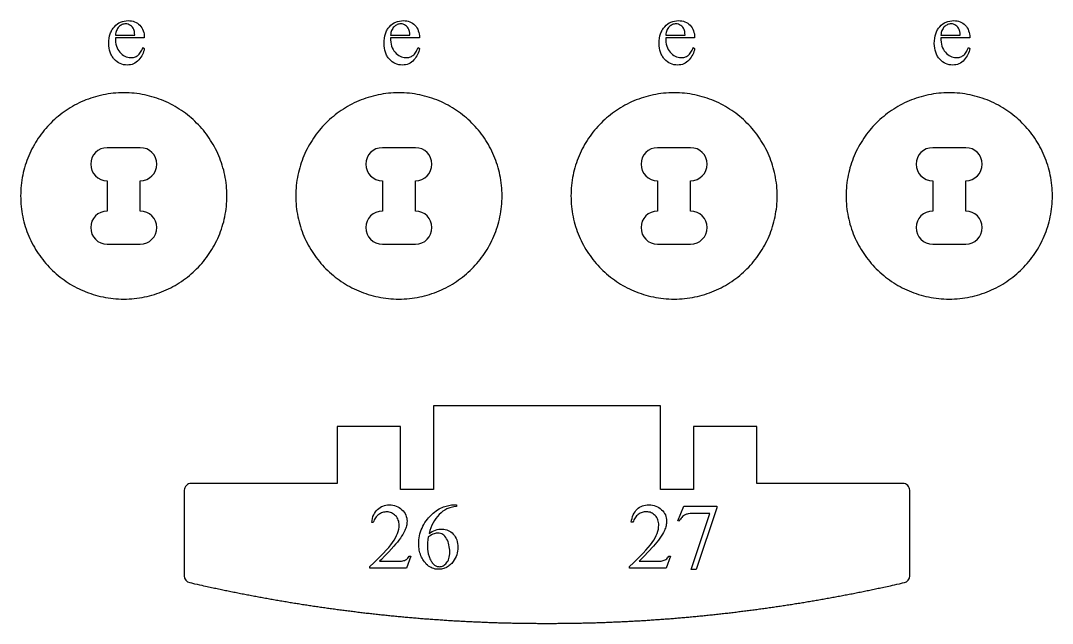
# Model space of a CAD drawing. Extents: x 9 to 960, y -397 to 558.
# Drawn here: x 634.8 to 784.5, y 470.6 to 558 of the extents above; entities that cross this region are included whole.
import ezdxf

# ---------------------------------------------------------------- set-up
doc = ezdxf.new("R2010")
doc.units = 0
doc.header["$MEASUREMENT"] = 0
for name, color, linetype in [('EXT', 1, 'CONTINUOUS'), ('INT', 5, 'CONTINUOUS'), ('TEXT', 18, 'CONTINUOUS')]:
    doc.layers.add(name, color=color, linetype=linetype)

msp = doc.modelspace()

# ---------------------------------------------------------------- linework, layer by layer
at = {"layer": 'EXT'}
for points in [[(664.73, 532.6), (664.72, 532.99), (664.71, 533.37), (664.68, 533.75), (664.65, 534.13), (664.61, 534.5), (664.55, 534.88), (664.49, 535.25), (664.42, 535.61), (664.34, 535.98), (664.26, 536.34), (664.16, 536.69), (664.05, 537.05), (663.94, 537.4), (663.82, 537.74), (663.69, 538.08), (663.55, 538.42), (663.4, 538.76), (663.25, 539.09), (663.09, 539.41), (662.92, 539.73), (662.74, 540.05), (662.56, 540.36), (662.37, 540.66), (662.17, 540.96), (661.96, 541.26), (661.75, 541.55), (661.53, 541.84), (661.31, 542.12), (661.07, 542.39), (660.84, 542.66), (660.59, 542.92), (660.34, 543.18), (660.08, 543.43), (659.82, 543.68), (659.55, 543.92), (659.28, 544.15), (659, 544.37), (658.71, 544.59), (658.42, 544.8), (658.12, 545.01), (657.82, 545.21), (657.52, 545.4), (657.21, 545.58), (656.89, 545.76), (656.57, 545.93), (656.25, 546.09), (655.92, 546.24), (655.58, 546.39), (655.24, 546.53), (654.9, 546.66), (654.56, 546.78), (654.21, 546.89), (653.85, 547), (653.5, 547.1), (653.14, 547.18), (652.77, 547.26), (652.41, 547.33), (652.04, 547.4), (651.66, 547.45), (651.29, 547.49), (650.91, 547.52), (650.53, 547.55), (650.15, 547.56), (649.76, 547.57), (649.37, 547.56), (648.99, 547.55), (648.61, 547.52), (648.23, 547.49), (647.86, 547.45), (647.48, 547.4), (647.11, 547.33), (646.75, 547.26), (646.38, 547.18), (646.02, 547.1), (645.67, 547), (645.31, 546.89), (644.96, 546.78), (644.62, 546.66), (644.27, 546.53), (643.94, 546.39), (643.6, 546.24), (643.27, 546.09), (642.95, 545.93), (642.63, 545.76), (642.31, 545.58), (642, 545.4), (641.7, 545.21), (641.39, 545.01), (641.1, 544.8), (640.81, 544.59), (640.52, 544.37), (640.24, 544.15), (639.97, 543.92), (639.7, 543.68), (639.44, 543.43), (639.18, 543.18), (638.93, 542.92), (638.68, 542.66), (638.44, 542.39), (638.21, 542.12), (637.99, 541.84), (637.77, 541.55), (637.56, 541.26), (637.35, 540.96), (637.15, 540.66), (636.96, 540.36), (636.78, 540.05), (636.6, 539.73), (636.43, 539.41), (636.27, 539.09), (636.12, 538.76), (635.97, 538.42), (635.83, 538.08), (635.7, 537.74), (635.58, 537.4), (635.47, 537.05), (635.36, 536.69), (635.26, 536.34), (635.18, 535.98), (635.1, 535.61), (635.03, 535.25), (634.96, 534.88), (634.91, 534.5), (634.87, 534.13), (634.84, 533.75), (634.81, 533.37), (634.8, 532.99), (634.79, 532.6), (634.8, 532.21), (634.81, 531.83), (634.84, 531.45), (634.87, 531.07), (634.91, 530.69), (634.96, 530.32), (635.03, 529.95), (635.1, 529.59), (635.18, 529.22), (635.26, 528.86), (635.36, 528.5), (635.47, 528.15), (635.58, 527.8), (635.7, 527.46), (635.83, 527.11), (635.97, 526.78), (636.12, 526.44), (636.27, 526.11), (636.43, 525.79), (636.6, 525.47), (636.78, 525.15), (636.96, 524.84), (637.15, 524.54), (637.35, 524.23), (637.56, 523.94), (637.77, 523.65), (637.99, 523.36), (638.21, 523.08), (638.44, 522.81), (638.68, 522.54), (638.93, 522.28), (639.18, 522.02), (639.44, 521.77), (639.7, 521.52), (639.97, 521.29), (640.24, 521.05), (640.52, 520.83), (640.81, 520.61), (641.1, 520.4), (641.39, 520.19), (641.7, 519.99), (642, 519.8), (642.31, 519.62), (642.63, 519.44), (642.95, 519.27), (643.27, 519.11), (643.6, 518.96), (643.94, 518.81), (644.27, 518.67), (644.62, 518.54), (644.96, 518.42), (645.31, 518.31), (645.67, 518.2), (646.02, 518.1), (646.38, 518.02), (646.75, 517.94), (647.11, 517.87), (647.48, 517.81), (647.86, 517.75), (648.23, 517.71), (648.61, 517.68), (648.99, 517.65), (649.37, 517.64), (649.76, 517.63), (650.15, 517.64), (650.53, 517.65), (650.91, 517.68), (651.29, 517.71), (651.66, 517.75), (652.04, 517.81), (652.41, 517.87), (652.77, 517.94), (653.14, 518.02), (653.5, 518.1), (653.85, 518.2), (654.21, 518.31), (654.56, 518.42), (654.9, 518.54), (655.24, 518.67), (655.58, 518.81), (655.92, 518.96), (656.25, 519.11), (656.57, 519.27), (656.89, 519.44), (657.21, 519.62), (657.52, 519.8), (657.82, 519.99), (658.12, 520.19), (658.42, 520.4), (658.71, 520.61), (659, 520.83), (659.28, 521.05), (659.55, 521.29), (659.82, 521.52), (660.08, 521.77), (660.34, 522.02), (660.59, 522.28), (660.84, 522.54), (661.07, 522.81), (661.31, 523.08), (661.53, 523.36), (661.75, 523.65), (661.96, 523.94), (662.17, 524.23), (662.37, 524.54), (662.56, 524.84), (662.74, 525.15), (662.92, 525.47), (663.09, 525.79), (663.25, 526.11), (663.4, 526.44), (663.55, 526.78), (663.69, 527.11), (663.82, 527.46), (663.94, 527.8), (664.05, 528.15), (664.16, 528.5), (664.26, 528.86), (664.34, 529.22), (664.42, 529.59), (664.49, 529.95), (664.55, 530.32), (664.61, 530.69), (664.65, 531.07), (664.68, 531.45), (664.71, 531.83), (664.72, 532.21)], [(704.66, 532.6), (704.66, 532.99), (704.64, 533.37), (704.62, 533.75), (704.58, 534.13), (704.54, 534.5), (704.49, 534.88), (704.43, 535.25), (704.36, 535.61), (704.28, 535.98), (704.19, 536.34), (704.09, 536.69), (703.99, 537.05), (703.87, 537.4), (703.75, 537.74), (703.62, 538.08), (703.48, 538.42), (703.34, 538.76), (703.18, 539.09), (703.02, 539.41), (702.85, 539.73), (702.68, 540.05), (702.49, 540.36), (702.3, 540.66), (702.1, 540.96), (701.9, 541.26), (701.69, 541.55), (701.47, 541.84), (701.24, 542.12), (701.01, 542.39), (700.77, 542.66), (700.53, 542.92), (700.27, 543.18), (700.02, 543.43), (699.75, 543.68), (699.49, 543.92), (699.21, 544.15), (698.93, 544.37), (698.65, 544.59), (698.36, 544.8), (698.06, 545.01), (697.76, 545.21), (697.45, 545.4), (697.14, 545.58), (696.83, 545.76), (696.51, 545.93), (696.18, 546.09), (695.85, 546.24), (695.52, 546.39), (695.18, 546.53), (694.84, 546.66), (694.49, 546.78), (694.14, 546.89), (693.79, 547), (693.43, 547.1), (693.07, 547.18), (692.71, 547.26), (692.34, 547.33), (691.97, 547.4), (691.6, 547.45), (691.22, 547.49), (690.85, 547.52), (690.46, 547.55), (690.08, 547.56), (689.7, 547.57), (689.31, 547.56), (688.93, 547.55), (688.54, 547.52), (688.17, 547.49), (687.79, 547.45), (687.42, 547.4), (687.05, 547.33), (686.68, 547.26), (686.32, 547.18), (685.96, 547.1), (685.6, 547), (685.25, 546.89), (684.9, 546.78), (684.55, 546.66), (684.21, 546.53), (683.87, 546.39), (683.54, 546.24), (683.21, 546.09), (682.88, 545.93), (682.56, 545.76), (682.25, 545.58), (681.94, 545.4), (681.63, 545.21), (681.33, 545.01), (681.03, 544.8), (680.74, 544.59), (680.46, 544.37), (680.18, 544.15), (679.9, 543.92), (679.63, 543.68), (679.37, 543.43), (679.11, 543.18), (678.86, 542.92), (678.62, 542.66), (678.38, 542.39), (678.15, 542.12), (677.92, 541.84), (677.7, 541.55), (677.49, 541.26), (677.29, 540.96), (677.09, 540.66), (676.9, 540.36), (676.71, 540.05), (676.53, 539.73), (676.37, 539.41), (676.2, 539.09), (676.05, 538.76), (675.9, 538.42), (675.77, 538.08), (675.64, 537.74), (675.51, 537.4), (675.4, 537.05), (675.3, 536.69), (675.2, 536.34), (675.11, 535.98), (675.03, 535.61), (674.96, 535.25), (674.9, 534.88), (674.85, 534.5), (674.8, 534.13), (674.77, 533.75), (674.75, 533.37), (674.73, 532.99), (674.73, 532.6), (674.73, 532.21), (674.75, 531.83), (674.77, 531.45), (674.8, 531.07), (674.85, 530.69), (674.9, 530.32), (674.96, 529.95), (675.03, 529.59), (675.11, 529.22), (675.2, 528.86), (675.3, 528.5), (675.4, 528.15), (675.51, 527.8), (675.64, 527.46), (675.77, 527.11), (675.9, 526.78), (676.05, 526.44), (676.2, 526.11), (676.37, 525.79), (676.53, 525.47), (676.71, 525.15), (676.9, 524.84), (677.09, 524.54), (677.29, 524.23), (677.49, 523.94), (677.7, 523.65), (677.92, 523.36), (678.15, 523.08), (678.38, 522.81), (678.62, 522.54), (678.86, 522.28), (679.11, 522.02), (679.37, 521.77), (679.63, 521.52), (679.9, 521.29), (680.18, 521.05), (680.46, 520.83), (680.74, 520.61), (681.03, 520.4), (681.33, 520.19), (681.63, 519.99), (681.94, 519.8), (682.25, 519.62), (682.56, 519.44), (682.88, 519.27), (683.21, 519.11), (683.54, 518.96), (683.87, 518.81), (684.21, 518.67), (684.55, 518.54), (684.9, 518.42), (685.25, 518.31), (685.6, 518.2), (685.96, 518.1), (686.32, 518.02), (686.68, 517.94), (687.05, 517.87), (687.42, 517.81), (687.79, 517.75), (688.17, 517.71), (688.54, 517.68), (688.93, 517.65), (689.31, 517.64), (689.7, 517.63), (690.08, 517.64), (690.46, 517.65), (690.85, 517.68), (691.22, 517.71), (691.6, 517.75), (691.97, 517.81), (692.34, 517.87), (692.71, 517.94), (693.07, 518.02), (693.43, 518.1), (693.79, 518.2), (694.14, 518.31), (694.49, 518.42), (694.84, 518.54), (695.18, 518.67), (695.52, 518.81), (695.85, 518.96), (696.18, 519.11), (696.51, 519.27), (696.83, 519.44), (697.14, 519.62), (697.45, 519.8), (697.76, 519.99), (698.06, 520.19), (698.36, 520.4), (698.65, 520.61), (698.93, 520.83), (699.21, 521.05), (699.49, 521.29), (699.75, 521.52), (700.02, 521.77), (700.27, 522.02), (700.53, 522.28), (700.77, 522.54), (701.01, 522.81), (701.24, 523.08), (701.47, 523.36), (701.69, 523.65), (701.9, 523.94), (702.1, 524.23), (702.3, 524.54), (702.49, 524.84), (702.68, 525.15), (702.85, 525.47), (703.02, 525.79), (703.18, 526.11), (703.34, 526.44), (703.48, 526.78), (703.62, 527.11), (703.75, 527.46), (703.87, 527.8), (703.99, 528.15), (704.09, 528.5), (704.19, 528.86), (704.28, 529.22), (704.36, 529.59), (704.43, 529.95), (704.49, 530.32), (704.54, 530.69), (704.58, 531.07), (704.62, 531.45), (704.64, 531.83), (704.66, 532.21)], [(744.6, 532.6), (744.59, 532.99), (744.58, 533.37), (744.55, 533.75), (744.52, 534.13), (744.48, 534.5), (744.42, 534.88), (744.36, 535.25), (744.29, 535.61), (744.21, 535.98), (744.12, 536.34), (744.03, 536.69), (743.92, 537.05), (743.81, 537.4), (743.69, 537.74), (743.56, 538.08), (743.42, 538.42), (743.27, 538.76), (743.12, 539.09), (742.96, 539.41), (742.79, 539.73), (742.61, 540.05), (742.43, 540.36), (742.24, 540.66), (742.04, 540.96), (741.83, 541.26), (741.62, 541.55), (741.4, 541.84), (741.18, 542.12), (740.94, 542.39), (740.71, 542.66), (740.46, 542.92), (740.21, 543.18), (739.95, 543.43), (739.69, 543.68), (739.42, 543.92), (739.15, 544.15), (738.87, 544.37), (738.58, 544.59), (738.29, 544.8), (737.99, 545.01), (737.69, 545.21), (737.39, 545.4), (737.08, 545.58), (736.76, 545.76), (736.44, 545.93), (736.12, 546.09), (735.79, 546.24), (735.45, 546.39), (735.11, 546.53), (734.77, 546.66), (734.43, 546.78), (734.08, 546.89), (733.72, 547), (733.37, 547.1), (733.01, 547.18), (732.64, 547.26), (732.28, 547.33), (731.91, 547.4), (731.53, 547.45), (731.16, 547.49), (730.78, 547.52), (730.4, 547.55), (730.02, 547.56), (729.63, 547.57), (729.24, 547.56), (728.86, 547.55), (728.48, 547.52), (728.1, 547.49), (727.73, 547.45), (727.35, 547.4), (726.98, 547.33), (726.62, 547.26), (726.25, 547.18), (725.89, 547.1), (725.53, 547), (725.18, 546.89), (724.83, 546.78), (724.49, 546.66), (724.14, 546.53), (723.81, 546.39), (723.47, 546.24), (723.14, 546.09), (722.82, 545.93), (722.5, 545.76), (722.18, 545.58), (721.87, 545.4), (721.57, 545.21), (721.26, 545.01), (720.97, 544.8), (720.68, 544.59), (720.39, 544.37), (720.11, 544.15), (719.84, 543.92), (719.57, 543.68), (719.31, 543.43), (719.05, 543.18), (718.8, 542.92), (718.55, 542.66), (718.31, 542.39), (718.08, 542.12), (717.86, 541.84), (717.64, 541.55), (717.43, 541.26), (717.22, 540.96), (717.02, 540.66), (716.83, 540.36), (716.65, 540.05), (716.47, 539.73), (716.3, 539.41), (716.14, 539.09), (715.99, 538.76), (715.84, 538.42), (715.7, 538.08), (715.57, 537.74), (715.45, 537.4), (715.34, 537.05), (715.23, 536.69), (715.13, 536.34), (715.05, 535.98), (714.97, 535.61), (714.9, 535.25), (714.83, 534.88), (714.78, 534.5), (714.74, 534.13), (714.71, 533.75), (714.68, 533.37), (714.67, 532.99), (714.66, 532.6), (714.67, 532.21), (714.68, 531.83), (714.71, 531.45), (714.74, 531.07), (714.78, 530.69), (714.83, 530.32), (714.9, 529.95), (714.97, 529.59), (715.05, 529.22), (715.13, 528.86), (715.23, 528.5), (715.34, 528.15), (715.45, 527.8), (715.57, 527.46), (715.7, 527.11), (715.84, 526.78), (715.99, 526.44), (716.14, 526.11), (716.3, 525.79), (716.47, 525.47), (716.65, 525.15), (716.83, 524.84), (717.02, 524.54), (717.22, 524.23), (717.43, 523.94), (717.64, 523.65), (717.86, 523.36), (718.08, 523.08), (718.31, 522.81), (718.55, 522.54), (718.8, 522.28), (719.05, 522.02), (719.31, 521.77), (719.57, 521.52), (719.84, 521.29), (720.11, 521.05), (720.39, 520.83), (720.68, 520.61), (720.97, 520.4), (721.26, 520.19), (721.57, 519.99), (721.87, 519.8), (722.18, 519.62), (722.5, 519.44), (722.82, 519.27), (723.14, 519.11), (723.47, 518.96), (723.81, 518.81), (724.14, 518.67), (724.49, 518.54), (724.83, 518.42), (725.18, 518.31), (725.53, 518.2), (725.89, 518.1), (726.25, 518.02), (726.62, 517.94), (726.98, 517.87), (727.35, 517.81), (727.73, 517.75), (728.1, 517.71), (728.48, 517.68), (728.86, 517.65), (729.24, 517.64), (729.63, 517.63), (730.02, 517.64), (730.4, 517.65), (730.78, 517.68), (731.16, 517.71), (731.53, 517.75), (731.91, 517.81), (732.28, 517.87), (732.64, 517.94), (733.01, 518.02), (733.37, 518.1), (733.72, 518.2), (734.08, 518.31), (734.43, 518.42), (734.77, 518.54), (735.11, 518.67), (735.45, 518.81), (735.79, 518.96), (736.12, 519.11), (736.44, 519.27), (736.76, 519.44), (737.08, 519.62), (737.39, 519.8), (737.69, 519.99), (737.99, 520.19), (738.29, 520.4), (738.58, 520.61), (738.87, 520.83), (739.15, 521.05), (739.42, 521.29), (739.69, 521.52), (739.95, 521.77), (740.21, 522.02), (740.46, 522.28), (740.71, 522.54), (740.94, 522.81), (741.18, 523.08), (741.4, 523.36), (741.62, 523.65), (741.83, 523.94), (742.04, 524.23), (742.24, 524.54), (742.43, 524.84), (742.61, 525.15), (742.79, 525.47), (742.96, 525.79), (743.12, 526.11), (743.27, 526.44), (743.42, 526.78), (743.56, 527.11), (743.69, 527.46), (743.81, 527.8), (743.92, 528.15), (744.03, 528.5), (744.12, 528.86), (744.21, 529.22), (744.29, 529.59), (744.36, 529.95), (744.42, 530.32), (744.48, 530.69), (744.52, 531.07), (744.55, 531.45), (744.58, 531.83), (744.59, 532.21)], [(784.53, 532.6), (784.53, 532.99), (784.51, 533.37), (784.49, 533.75), (784.45, 534.13), (784.41, 534.5), (784.36, 534.88), (784.3, 535.25), (784.23, 535.61), (784.15, 535.98), (784.06, 536.34), (783.96, 536.69), (783.86, 537.05), (783.74, 537.4), (783.62, 537.74), (783.49, 538.08), (783.35, 538.42), (783.21, 538.76), (783.05, 539.09), (782.89, 539.41), (782.72, 539.73), (782.55, 540.05), (782.36, 540.36), (782.17, 540.66), (781.97, 540.96), (781.77, 541.26), (781.56, 541.55), (781.34, 541.84), (781.11, 542.12), (780.88, 542.39), (780.64, 542.66), (780.4, 542.92), (780.14, 543.18), (779.89, 543.43), (779.62, 543.68), (779.36, 543.92), (779.08, 544.15), (778.8, 544.37), (778.52, 544.59), (778.23, 544.8), (777.93, 545.01), (777.63, 545.21), (777.32, 545.4), (777.01, 545.58), (776.7, 545.76), (776.37, 545.93), (776.05, 546.09), (775.72, 546.24), (775.39, 546.39), (775.05, 546.53), (774.71, 546.66), (774.36, 546.78), (774.01, 546.89), (773.66, 547), (773.3, 547.1), (772.94, 547.18), (772.58, 547.26), (772.21, 547.33), (771.84, 547.4), (771.47, 547.45), (771.09, 547.49), (770.72, 547.52), (770.33, 547.55), (769.95, 547.56), (769.57, 547.57), (769.18, 547.56), (768.8, 547.55), (768.41, 547.52), (768.04, 547.49), (767.66, 547.45), (767.29, 547.4), (766.92, 547.33), (766.55, 547.26), (766.19, 547.18), (765.83, 547.1), (765.47, 547), (765.12, 546.89), (764.77, 546.78), (764.42, 546.66), (764.08, 546.53), (763.74, 546.39), (763.41, 546.24), (763.08, 546.09), (762.75, 545.93), (762.43, 545.76), (762.12, 545.58), (761.81, 545.4), (761.5, 545.21), (761.2, 545.01), (760.9, 544.8), (760.61, 544.59), (760.33, 544.37), (760.05, 544.15), (759.77, 543.92), (759.5, 543.68), (759.24, 543.43), (758.98, 543.18), (758.73, 542.92), (758.49, 542.66), (758.25, 542.39), (758.02, 542.12), (757.79, 541.84), (757.57, 541.55), (757.36, 541.26), (757.15, 540.96), (756.96, 540.66), (756.77, 540.36), (756.58, 540.05), (756.4, 539.73), (756.24, 539.41), (756.07, 539.09), (755.92, 538.76), (755.77, 538.42), (755.64, 538.08), (755.51, 537.74), (755.38, 537.4), (755.27, 537.05), (755.16, 536.69), (755.07, 536.34), (754.98, 535.98), (754.9, 535.61), (754.83, 535.25), (754.77, 534.88), (754.72, 534.5), (754.67, 534.13), (754.64, 533.75), (754.62, 533.37), (754.6, 532.99), (754.6, 532.6), (754.6, 532.21), (754.62, 531.83), (754.64, 531.45), (754.67, 531.07), (754.72, 530.69), (754.77, 530.32), (754.83, 529.95), (754.9, 529.59), (754.98, 529.22), (755.07, 528.86), (755.16, 528.5), (755.27, 528.15), (755.38, 527.8), (755.51, 527.46), (755.64, 527.11), (755.77, 526.78), (755.92, 526.44), (756.07, 526.11), (756.24, 525.79), (756.4, 525.47), (756.58, 525.15), (756.77, 524.84), (756.96, 524.54), (757.15, 524.23), (757.36, 523.94), (757.57, 523.65), (757.79, 523.36), (758.02, 523.08), (758.25, 522.81), (758.49, 522.54), (758.73, 522.28), (758.98, 522.02), (759.24, 521.77), (759.5, 521.52), (759.77, 521.29), (760.05, 521.05), (760.33, 520.83), (760.61, 520.61), (760.9, 520.4), (761.2, 520.19), (761.5, 519.99), (761.81, 519.8), (762.12, 519.62), (762.43, 519.44), (762.75, 519.27), (763.08, 519.11), (763.41, 518.96), (763.74, 518.81), (764.08, 518.67), (764.42, 518.54), (764.77, 518.42), (765.12, 518.31), (765.47, 518.2), (765.83, 518.1), (766.19, 518.02), (766.55, 517.94), (766.92, 517.87), (767.29, 517.81), (767.66, 517.75), (768.04, 517.71), (768.41, 517.68), (768.8, 517.65), (769.18, 517.64), (769.57, 517.63), (769.95, 517.64), (770.33, 517.65), (770.72, 517.68), (771.09, 517.71), (771.47, 517.75), (771.84, 517.81), (772.21, 517.87), (772.58, 517.94), (772.94, 518.02), (773.3, 518.1), (773.66, 518.2), (774.01, 518.31), (774.36, 518.42), (774.71, 518.54), (775.05, 518.67), (775.39, 518.81), (775.72, 518.96), (776.05, 519.11), (776.37, 519.27), (776.7, 519.44), (777.01, 519.62), (777.32, 519.8), (777.63, 519.99), (777.93, 520.19), (778.23, 520.4), (778.52, 520.61), (778.8, 520.83), (779.08, 521.05), (779.36, 521.29), (779.62, 521.52), (779.89, 521.77), (780.14, 522.02), (780.4, 522.28), (780.64, 522.54), (780.88, 522.81), (781.11, 523.08), (781.34, 523.36), (781.56, 523.65), (781.77, 523.94), (781.97, 524.23), (782.17, 524.54), (782.36, 524.84), (782.55, 525.15), (782.72, 525.47), (782.89, 525.79), (783.05, 526.11), (783.21, 526.44), (783.35, 526.78), (783.49, 527.11), (783.62, 527.46), (783.74, 527.8), (783.86, 528.15), (783.96, 528.5), (784.06, 528.86), (784.15, 529.22), (784.23, 529.59), (784.3, 529.95), (784.36, 530.32), (784.41, 530.69), (784.45, 531.07), (784.49, 531.45), (784.51, 531.83), (784.53, 532.21)]]:
    msp.add_lwpolyline(points, close=True, dxfattribs=at)
msp.add_lwpolyline([(658.55, 477.46, 0.39315), (659.33, 476.49), (659.6, 476.43), (660.04, 476.33), (660.42, 476.25), (660.76, 476.17), (661.07, 476.1), (661.34, 476.04), (661.6, 475.98), (661.84, 475.93), (662.08, 475.88), (662.3, 475.83), (662.51, 475.79), (662.72, 475.74), (662.93, 475.7), (663.13, 475.66), (663.33, 475.61), (663.53, 475.57), (663.73, 475.53), (663.93, 475.49), (664.12, 475.45), (664.32, 475.4), (664.52, 475.36), (664.72, 475.32), (664.92, 475.28), (665.12, 475.24), (665.32, 475.2), (665.52, 475.16), (665.72, 475.12), (665.92, 475.08), (666.12, 475.04), (666.32, 475), (666.52, 474.96), (666.72, 474.92), (666.92, 474.88), (667.12, 474.84), (667.32, 474.81), (667.52, 474.77), (667.72, 474.73), (667.92, 474.69), (668.12, 474.65), (668.32, 474.61), (668.52, 474.58), (668.72, 474.54), (668.92, 474.5), (669.11, 474.46), (669.31, 474.43), (669.51, 474.39), (669.71, 474.35), (669.91, 474.32), (670.11, 474.28), (670.31, 474.24), (670.51, 474.21), (670.71, 474.17), (670.91, 474.14), (671.11, 474.1), (671.31, 474.07), (671.51, 474.03), (671.71, 474), (671.91, 473.96), (672.11, 473.93), (672.31, 473.89), (672.51, 473.86), (672.72, 473.82), (672.92, 473.79), (673.12, 473.76), (673.32, 473.72), (673.52, 473.69), (673.72, 473.66), (673.92, 473.62), (674.12, 473.59), (674.32, 473.56), (674.52, 473.52), (674.72, 473.49), (674.92, 473.46), (675.12, 473.43), (675.32, 473.4), (675.52, 473.36), (675.72, 473.33), (675.92, 473.3), (676.12, 473.27), (676.32, 473.24), (676.52, 473.21), (676.72, 473.18), (676.92, 473.15), (677.12, 473.12), (677.32, 473.09), (677.52, 473.06), (677.73, 473.03), (677.93, 473), (678.13, 472.97), (678.33, 472.94), (678.53, 472.91), (678.73, 472.88), (678.93, 472.85), (679.13, 472.82), (679.33, 472.8), (679.53, 472.77), (679.73, 472.74), (679.93, 472.71), (680.13, 472.69), (680.33, 472.66), (680.54, 472.63), (680.74, 472.6), (680.94, 472.58), (681.14, 472.55), (681.34, 472.52), (681.54, 472.5), (681.74, 472.47), (681.94, 472.44), (682.14, 472.42), (682.34, 472.39), (682.55, 472.37), (682.75, 472.34), (682.95, 472.32), (683.15, 472.29), (683.35, 472.27), (683.55, 472.24), (683.75, 472.22), (683.95, 472.19), (684.15, 472.17), (684.36, 472.15), (684.56, 472.12), (684.76, 472.1), (684.96, 472.07), (685.16, 472.05), (685.36, 472.03), (685.56, 472.01), (685.77, 471.98), (685.97, 471.96), (686.17, 471.94), (686.37, 471.92), (686.57, 471.89), (686.77, 471.87), (686.97, 471.85), (687.18, 471.83), (687.38, 471.81), (687.58, 471.79), (687.78, 471.77), (687.98, 471.75), (688.18, 471.72), (688.38, 471.7), (688.59, 471.68), (688.79, 471.66), (688.99, 471.64), (689.19, 471.62), (689.39, 471.61), (689.59, 471.59), (689.8, 471.57), (690, 471.55), (690.2, 471.53), (690.4, 471.51), (690.6, 471.49), (690.81, 471.47), (691.01, 471.46), (691.21, 471.44), (691.41, 471.42), (691.61, 471.4), (691.81, 471.39), (692.02, 471.37), (692.22, 471.35), (692.42, 471.34), (692.62, 471.32), (692.82, 471.3), (693.03, 471.29), (693.23, 471.27), (693.43, 471.25), (693.63, 471.24), (693.84, 471.22), (694.04, 471.21), (694.24, 471.19), (694.44, 471.18), (694.64, 471.16), (694.85, 471.15), (695.05, 471.13), (695.25, 471.12), (695.45, 471.11), (695.66, 471.09), (695.86, 471.08), (696.06, 471.06), (696.26, 471.05), (696.46, 471.04), (696.67, 471.02), (696.87, 471.01), (697.07, 471), (697.27, 470.99), (697.48, 470.97), (697.68, 470.96), (697.88, 470.95), (698.08, 470.94), (698.29, 470.93), (698.49, 470.92), (698.69, 470.9), (698.89, 470.89), (699.1, 470.88), (699.3, 470.87), (699.5, 470.86), (699.71, 470.85), (699.91, 470.84), (700.11, 470.83), (700.31, 470.82), (700.52, 470.81), (700.72, 470.8), (700.92, 470.79), (701.12, 470.79), (701.33, 470.78), (701.53, 470.77), (701.73, 470.76), (701.94, 470.75), (702.14, 470.74), (702.34, 470.74), (702.54, 470.73), (702.75, 470.72), (702.95, 470.71), (703.15, 470.71), (703.36, 470.7), (703.56, 470.69), (703.76, 470.69), (703.97, 470.68), (704.17, 470.67), (704.37, 470.67), (704.58, 470.66), (704.78, 470.66), (704.98, 470.65), (705.18, 470.64), (705.39, 470.64), (705.59, 470.63), (705.79, 470.63), (706, 470.63), (706.2, 470.62), (706.4, 470.62), (706.61, 470.61), (706.81, 470.61), (707.01, 470.61), (707.22, 470.6), (707.42, 470.6), (707.62, 470.6), (707.83, 470.59), (708.03, 470.59), (708.23, 470.59), (708.44, 470.59), (708.64, 470.58), (708.84, 470.58), (709.04, 470.58), (709.24, 470.58), (709.44, 470.58), (709.62, 470.58), (709.81, 470.57), (709.98, 470.57), (710.15, 470.57), (710.31, 470.57), (710.47, 470.57), (710.62, 470.57), (710.76, 470.57), (710.91, 470.57), (711.05, 470.57), (711.19, 470.57), (711.33, 470.57), (711.47, 470.57), (711.61, 470.57), (711.76, 470.57), (711.91, 470.57), (712.07, 470.57), (712.23, 470.57), (712.4, 470.57), (712.57, 470.57), (712.75, 470.58), (712.94, 470.58), (713.14, 470.58), (713.33, 470.58), (713.53, 470.58), (713.74, 470.58), (713.94, 470.59), (714.14, 470.59), (714.35, 470.59), (714.55, 470.59), (714.75, 470.6), (714.96, 470.6), (715.16, 470.6), (715.36, 470.61), (715.57, 470.61), (715.77, 470.61), (715.97, 470.62), (716.18, 470.62), (716.38, 470.63), (716.58, 470.63), (716.79, 470.63), (716.99, 470.64), (717.19, 470.64), (717.4, 470.65), (717.6, 470.66), (717.8, 470.66), (718.01, 470.67), (718.21, 470.67), (718.41, 470.68), (718.62, 470.69), (718.82, 470.69), (719.02, 470.7), (719.23, 470.71), (719.43, 470.71), (719.63, 470.72), (719.83, 470.73), (720.04, 470.74), (720.24, 470.74), (720.44, 470.75), (720.65, 470.76), (720.85, 470.77), (721.05, 470.78), (721.25, 470.79), (721.46, 470.79), (721.66, 470.8), (721.86, 470.81), (722.07, 470.82), (722.27, 470.83), (722.47, 470.84), (722.67, 470.85), (722.88, 470.86), (723.08, 470.87), (723.28, 470.88), (723.48, 470.89), (723.69, 470.9), (723.89, 470.92), (724.09, 470.93), (724.29, 470.94), (724.5, 470.95), (724.7, 470.96), (724.9, 470.97), (725.1, 470.99), (725.31, 471), (725.51, 471.01), (725.71, 471.02), (725.91, 471.04), (726.12, 471.05), (726.32, 471.06), (726.52, 471.08), (726.72, 471.09), (726.93, 471.11), (727.13, 471.12), (727.33, 471.13), (727.53, 471.15), (727.73, 471.16), (727.94, 471.18), (728.14, 471.19), (728.34, 471.21), (728.54, 471.22), (728.75, 471.24), (728.95, 471.25), (729.15, 471.27), (729.35, 471.29), (729.55, 471.3), (729.76, 471.32), (729.96, 471.34), (730.16, 471.35), (730.36, 471.37), (730.56, 471.39), (730.77, 471.4), (730.97, 471.42), (731.17, 471.44), (731.37, 471.46), (731.57, 471.47), (731.78, 471.49), (731.98, 471.51), (732.18, 471.53), (732.38, 471.55), (732.58, 471.57), (732.78, 471.59), (732.99, 471.61), (733.19, 471.62), (733.39, 471.64), (733.59, 471.66), (733.79, 471.68), (733.99, 471.7), (734.2, 471.72), (734.4, 471.75), (734.6, 471.77), (734.8, 471.79), (735, 471.81), (735.2, 471.83), (735.41, 471.85), (735.61, 471.87), (735.81, 471.89), (736.01, 471.92), (736.21, 471.94), (736.41, 471.96), (736.61, 471.98), (736.82, 472.01), (737.02, 472.03), (737.22, 472.05), (737.42, 472.07), (737.62, 472.1), (737.82, 472.12), (738.02, 472.15), (738.22, 472.17), (738.43, 472.19), (738.63, 472.22), (738.83, 472.24), (739.03, 472.27), (739.23, 472.29), (739.43, 472.32), (739.63, 472.34), (739.83, 472.37), (740.03, 472.39), (740.24, 472.42), (740.44, 472.44), (740.64, 472.47), (740.84, 472.5), (741.04, 472.52), (741.24, 472.55), (741.44, 472.58), (741.64, 472.6), (741.84, 472.63), (742.04, 472.66), (742.24, 472.69), (742.45, 472.71), (742.65, 472.74), (742.85, 472.77), (743.05, 472.8), (743.25, 472.82), (743.45, 472.85), (743.65, 472.88), (743.85, 472.91), (744.05, 472.94), (744.25, 472.97), (744.45, 473), (744.65, 473.03), (744.85, 473.06), (745.05, 473.09), (745.26, 473.12), (745.46, 473.15), (745.66, 473.18), (745.86, 473.21), (746.06, 473.24), (746.26, 473.27), (746.46, 473.3), (746.66, 473.33), (746.86, 473.36), (747.06, 473.4), (747.26, 473.43), (747.46, 473.46), (747.66, 473.49), (747.86, 473.52), (748.06, 473.56), (748.26, 473.59), (748.46, 473.62), (748.66, 473.66), (748.86, 473.69), (749.06, 473.72), (749.26, 473.76), (749.46, 473.79), (749.66, 473.82), (749.86, 473.86), (750.06, 473.89), (750.26, 473.93), (750.46, 473.96), (750.66, 474), (750.86, 474.03), (751.06, 474.07), (751.26, 474.1), (751.46, 474.14), (751.66, 474.17), (751.86, 474.21), (752.06, 474.24), (752.26, 474.28), (752.46, 474.32), (752.66, 474.35), (752.86, 474.39), (753.06, 474.43), (753.26, 474.46), (753.46, 474.5), (753.66, 474.54), (753.86, 474.58), (754.06, 474.61), (754.26, 474.65), (754.46, 474.69), (754.66, 474.73), (754.86, 474.77), (755.06, 474.81), (755.26, 474.84), (755.46, 474.88), (755.66, 474.92), (755.86, 474.96), (756.06, 475), (756.26, 475.04), (756.46, 475.08), (756.66, 475.12), (756.86, 475.16), (757.06, 475.2), (757.26, 475.24), (757.46, 475.28), (757.66, 475.32), (757.86, 475.36), (758.05, 475.4), (758.25, 475.45), (758.45, 475.49), (758.65, 475.53), (758.85, 475.57), (759.05, 475.61), (759.25, 475.66), (759.45, 475.7), (759.66, 475.74), (759.87, 475.79), (760.08, 475.83), (760.3, 475.88), (760.54, 475.93), (760.78, 475.98), (761.03, 476.04), (761.31, 476.1), (761.62, 476.17), (761.96, 476.25), (762.34, 476.33), (762.78, 476.43), (763.05, 476.49, 0.370855), (763.83, 477.47), (763.83, 489.88, 0.414214), (762.83, 490.88), (741.65, 490.88), (741.65, 499.14), (732.46, 499.14), (732.46, 489.99), (727.66, 489.99), (727.66, 502.14), (694.71, 502.14), (694.71, 489.99), (689.91, 489.99), (689.91, 499.14), (680.72, 499.14), (680.72, 490.88), (659.55, 490.88, 0.414214), (658.55, 489.88)], format="xyb", close=True, dxfattribs=at)
at = {"layer": 'INT'}
for points in [[(647.36, 525.6), (652.16, 525.6, 1), (652.16, 530.4), (652.16, 534.8, 1), (652.16, 539.6), (647.36, 539.6, 1), (647.36, 534.8), (647.36, 530.4, 1)], [(687.29, 525.6), (692.09, 525.6, 1), (692.09, 530.4), (692.09, 534.8, 1), (692.09, 539.6), (687.29, 539.6, 1), (687.29, 534.8), (687.29, 530.4, 1)], [(727.23, 525.6), (732.03, 525.6, 1), (732.03, 530.4), (732.03, 534.8, 1), (732.03, 539.6), (727.23, 539.6, 1), (727.23, 534.8), (727.23, 530.4, 1)], [(767.16, 525.6), (771.96, 525.6, 1), (771.96, 530.4), (771.96, 534.8, 1), (771.96, 539.6), (767.16, 539.6, 1), (767.16, 534.8), (767.16, 530.4, 1)]]:
    msp.add_lwpolyline(points, format="xyb", close=True, dxfattribs=at)
at = {"layer": 'TEXT'}
for points in [[(648.54, 555.56), (648.55, 555.23), (648.58, 554.92), (648.63, 554.63), (648.7, 554.35), (648.8, 554.1), (648.91, 553.86), (649.04, 553.64), (649.2, 553.44), (649.37, 553.26), (649.55, 553.1), (649.73, 552.97), (649.92, 552.86), (650.12, 552.78), (650.33, 552.72), (650.54, 552.68), (650.76, 552.67), (650.91, 552.67), (651.05, 552.69), (651.19, 552.71), (651.32, 552.75), (651.45, 552.8), (651.57, 552.85), (651.69, 552.92), (651.8, 553), (651.91, 553.09), (652.01, 553.19), (652.11, 553.31), (652.2, 553.44), (652.29, 553.59), (652.38, 553.75), (652.46, 553.93), (652.54, 554.12), (652.74, 553.99), (652.7, 553.76), (652.64, 553.54), (652.56, 553.33), (652.47, 553.12), (652.36, 552.92), (652.24, 552.72), (652.09, 552.52), (651.93, 552.33), (651.76, 552.16), (651.58, 552.01), (651.38, 551.88), (651.18, 551.77), (650.96, 551.69), (650.74, 551.63), (650.5, 551.6), (650.25, 551.59), (649.99, 551.6), (649.73, 551.64), (649.48, 551.71), (649.24, 551.8), (649.01, 551.92), (648.79, 552.07), (648.58, 552.24), (648.38, 552.44), (648.29, 552.55), (648.2, 552.66), (648.11, 552.78), (648.04, 552.9), (647.97, 553.03), (647.9, 553.16), (647.79, 553.44), (647.71, 553.73), (647.65, 554.05), (647.61, 554.38), (647.6, 554.73), (647.61, 555.11), (647.65, 555.47), (647.71, 555.81), (647.8, 556.12), (647.85, 556.27), (647.91, 556.41), (647.98, 556.55), (648.05, 556.69), (648.13, 556.81), (648.21, 556.94), (648.3, 557.05), (648.4, 557.16), (648.61, 557.37), (648.83, 557.55), (649.06, 557.7), (649.18, 557.76), (649.3, 557.82), (649.43, 557.87), (649.56, 557.91), (649.83, 557.98), (650.11, 558.02), (650.41, 558.04), (650.66, 558.03), (650.9, 558), (651.12, 557.94), (651.34, 557.87), (651.54, 557.77), (651.74, 557.66), (651.92, 557.52), (652.09, 557.36), (652.24, 557.19), (652.37, 557), (652.49, 556.79), (652.58, 556.58), (652.65, 556.34), (652.7, 556.1), (652.73, 555.84), (652.74, 555.56)], [(648.54, 555.95), (651.36, 555.95), (651.34, 556.22), (651.31, 556.44), (651.27, 556.63), (651.22, 556.77), (651.12, 556.95), (651.01, 557.1), (650.88, 557.24), (650.72, 557.35), (650.56, 557.45), (650.39, 557.51), (650.21, 557.55), (650.04, 557.57), (649.9, 557.56), (649.77, 557.54), (649.64, 557.51), (649.51, 557.46), (649.39, 557.4), (649.27, 557.33), (649.16, 557.24), (649.05, 557.14), (648.95, 557.03), (648.86, 556.9), (648.78, 556.77), (648.71, 556.63), (648.65, 556.47), (648.6, 556.31), (648.57, 556.13)], [(688.48, 555.56), (688.49, 555.23), (688.52, 554.92), (688.57, 554.63), (688.64, 554.35), (688.73, 554.1), (688.84, 553.86), (688.98, 553.64), (689.13, 553.44), (689.3, 553.26), (689.48, 553.1), (689.66, 552.97), (689.86, 552.86), (690.05, 552.78), (690.26, 552.72), (690.47, 552.68), (690.69, 552.67), (690.84, 552.67), (690.98, 552.69), (691.12, 552.71), (691.25, 552.75), (691.38, 552.8), (691.5, 552.85), (691.62, 552.92), (691.73, 553), (691.84, 553.09), (691.94, 553.19), (692.04, 553.31), (692.14, 553.44), (692.23, 553.59), (692.31, 553.75), (692.4, 553.93), (692.47, 554.12), (692.68, 553.99), (692.64, 553.76), (692.58, 553.54), (692.5, 553.33), (692.41, 553.12), (692.3, 552.92), (692.17, 552.72), (692.03, 552.52), (691.87, 552.33), (691.7, 552.16), (691.51, 552.01), (691.32, 551.88), (691.11, 551.77), (690.9, 551.69), (690.67, 551.63), (690.44, 551.6), (690.19, 551.59), (689.92, 551.6), (689.66, 551.64), (689.41, 551.71), (689.17, 551.8), (688.94, 551.92), (688.72, 552.07), (688.51, 552.24), (688.31, 552.44), (688.22, 552.55), (688.13, 552.66), (688.05, 552.78), (687.97, 552.9), (687.9, 553.03), (687.84, 553.16), (687.73, 553.44), (687.64, 553.73), (687.58, 554.05), (687.55, 554.38), (687.53, 554.73), (687.55, 555.11), (687.58, 555.47), (687.65, 555.81), (687.73, 556.12), (687.79, 556.27), (687.85, 556.41), (687.91, 556.55), (687.98, 556.69), (688.06, 556.81), (688.15, 556.94), (688.24, 557.05), (688.33, 557.16), (688.54, 557.37), (688.76, 557.55), (688.99, 557.7), (689.11, 557.76), (689.24, 557.82), (689.36, 557.87), (689.49, 557.91), (689.76, 557.98), (690.05, 558.02), (690.34, 558.04), (690.59, 558.03), (690.83, 558), (691.06, 557.94), (691.27, 557.87), (691.48, 557.77), (691.67, 557.66), (691.85, 557.52), (692.02, 557.36), (692.18, 557.19), (692.31, 557), (692.42, 556.79), (692.51, 556.58), (692.59, 556.34), (692.64, 556.1), (692.67, 555.84), (692.68, 555.56)], [(688.48, 555.95), (691.29, 555.95), (691.27, 556.22), (691.24, 556.44), (691.2, 556.63), (691.15, 556.77), (691.06, 556.95), (690.95, 557.1), (690.81, 557.24), (690.66, 557.35), (690.49, 557.45), (690.32, 557.51), (690.15, 557.55), (689.97, 557.57), (689.83, 557.56), (689.7, 557.54), (689.57, 557.51), (689.45, 557.46), (689.33, 557.4), (689.21, 557.33), (689.1, 557.24), (688.99, 557.14), (688.88, 557.03), (688.79, 556.9), (688.71, 556.77), (688.64, 556.63), (688.58, 556.47), (688.54, 556.31), (688.5, 556.13)], [(728.41, 555.56), (728.42, 555.23), (728.45, 554.92), (728.5, 554.63), (728.57, 554.35), (728.67, 554.1), (728.78, 553.86), (728.91, 553.64), (729.07, 553.44), (729.24, 553.26), (729.42, 553.1), (729.6, 552.97), (729.79, 552.86), (729.99, 552.78), (730.2, 552.72), (730.41, 552.68), (730.63, 552.67), (730.78, 552.67), (730.92, 552.69), (731.06, 552.71), (731.19, 552.75), (731.31, 552.8), (731.44, 552.85), (731.56, 552.92), (731.67, 553), (731.78, 553.09), (731.88, 553.19), (731.98, 553.31), (732.07, 553.44), (732.16, 553.59), (732.25, 553.75), (732.33, 553.93), (732.41, 554.12), (732.61, 553.99), (732.57, 553.76), (732.51, 553.54), (732.43, 553.33), (732.34, 553.12), (732.23, 552.92), (732.11, 552.72), (731.96, 552.52), (731.8, 552.33), (731.63, 552.16), (731.45, 552.01), (731.25, 551.88), (731.05, 551.77), (730.83, 551.69), (730.61, 551.63), (730.37, 551.6), (730.12, 551.59), (729.86, 551.6), (729.6, 551.64), (729.35, 551.71), (729.11, 551.8), (728.88, 551.92), (728.66, 552.07), (728.45, 552.24), (728.25, 552.44), (728.16, 552.55), (728.07, 552.66), (727.98, 552.78), (727.91, 552.9), (727.84, 553.03), (727.77, 553.16), (727.66, 553.44), (727.58, 553.73), (727.52, 554.05), (727.48, 554.38), (727.47, 554.73), (727.48, 555.11), (727.52, 555.47), (727.58, 555.81), (727.67, 556.12), (727.72, 556.27), (727.78, 556.41), (727.85, 556.55), (727.92, 556.69), (728, 556.81), (728.08, 556.94), (728.17, 557.05), (728.27, 557.16), (728.48, 557.37), (728.7, 557.55), (728.93, 557.7), (729.05, 557.76), (729.17, 557.82), (729.3, 557.87), (729.43, 557.91), (729.7, 557.98), (729.98, 558.02), (730.28, 558.04), (730.53, 558.03), (730.77, 558), (730.99, 557.94), (731.21, 557.87), (731.41, 557.77), (731.61, 557.66), (731.79, 557.52), (731.96, 557.36), (732.11, 557.19), (732.24, 557), (732.36, 556.79), (732.45, 556.58), (732.52, 556.34), (732.57, 556.1), (732.6, 555.84), (732.61, 555.56)], [(728.41, 555.95), (731.23, 555.95), (731.21, 556.22), (731.18, 556.44), (731.14, 556.63), (731.09, 556.77), (730.99, 556.95), (730.88, 557.1), (730.75, 557.24), (730.59, 557.35), (730.43, 557.45), (730.26, 557.51), (730.08, 557.55), (729.91, 557.57), (729.77, 557.56), (729.64, 557.54), (729.51, 557.51), (729.38, 557.46), (729.26, 557.4), (729.14, 557.33), (729.03, 557.24), (728.92, 557.14), (728.82, 557.03), (728.73, 556.9), (728.64, 556.77), (728.58, 556.63), (728.52, 556.47), (728.47, 556.31), (728.44, 556.13)], [(768.35, 555.56), (768.36, 555.23), (768.39, 554.92), (768.44, 554.63), (768.51, 554.35), (768.6, 554.1), (768.71, 553.86), (768.85, 553.64), (769, 553.44), (769.17, 553.26), (769.35, 553.1), (769.53, 552.97), (769.73, 552.86), (769.92, 552.78), (770.13, 552.72), (770.34, 552.68), (770.56, 552.67), (770.71, 552.67), (770.85, 552.69), (770.99, 552.71), (771.12, 552.75), (771.25, 552.8), (771.37, 552.85), (771.49, 552.92), (771.6, 553), (771.71, 553.09), (771.81, 553.19), (771.91, 553.31), (772.01, 553.44), (772.1, 553.59), (772.18, 553.75), (772.27, 553.93), (772.34, 554.12), (772.55, 553.99), (772.51, 553.76), (772.45, 553.54), (772.37, 553.33), (772.28, 553.12), (772.17, 552.92), (772.04, 552.72), (771.9, 552.52), (771.74, 552.33), (771.57, 552.16), (771.38, 552.01), (771.19, 551.88), (770.98, 551.77), (770.77, 551.69), (770.54, 551.63), (770.31, 551.6), (770.06, 551.59), (769.79, 551.6), (769.53, 551.64), (769.28, 551.71), (769.04, 551.8), (768.81, 551.92), (768.59, 552.07), (768.38, 552.24), (768.18, 552.44), (768.09, 552.55), (768, 552.66), (767.92, 552.78), (767.84, 552.9), (767.77, 553.03), (767.71, 553.16), (767.6, 553.44), (767.51, 553.73), (767.45, 554.05), (767.42, 554.38), (767.4, 554.73), (767.42, 555.11), (767.45, 555.47), (767.52, 555.81), (767.6, 556.12), (767.66, 556.27), (767.72, 556.41), (767.78, 556.55), (767.85, 556.69), (767.93, 556.81), (768.02, 556.94), (768.11, 557.05), (768.2, 557.16), (768.41, 557.37), (768.63, 557.55), (768.86, 557.7), (768.98, 557.76), (769.11, 557.82), (769.23, 557.87), (769.36, 557.91), (769.63, 557.98), (769.92, 558.02), (770.21, 558.04), (770.46, 558.03), (770.7, 558), (770.93, 557.94), (771.14, 557.87), (771.35, 557.77), (771.54, 557.66), (771.72, 557.52), (771.89, 557.36), (772.05, 557.19), (772.18, 557), (772.29, 556.79), (772.38, 556.58), (772.46, 556.34), (772.51, 556.1), (772.54, 555.84), (772.55, 555.56)], [(768.35, 555.95), (771.16, 555.95), (771.14, 556.22), (771.11, 556.44), (771.07, 556.63), (771.02, 556.77), (770.93, 556.95), (770.82, 557.1), (770.68, 557.24), (770.53, 557.35), (770.36, 557.45), (770.19, 557.51), (770.02, 557.55), (769.84, 557.57), (769.7, 557.56), (769.57, 557.54), (769.44, 557.51), (769.32, 557.46), (769.2, 557.4), (769.08, 557.33), (768.97, 557.24), (768.85, 557.14), (768.75, 557.03), (768.66, 556.9), (768.58, 556.77), (768.51, 556.63), (768.45, 556.47), (768.41, 556.31), (768.37, 556.13)], [(691.42, 480.31), (690.79, 478.58), (685.48, 478.58), (685.48, 478.82), (686.04, 479.35), (686.56, 479.84), (687.04, 480.32), (687.47, 480.77), (687.86, 481.19), (688.21, 481.59), (688.52, 481.97), (688.78, 482.32), (689, 482.65), (689.19, 482.98), (689.36, 483.3), (689.49, 483.61), (689.6, 483.92), (689.67, 484.22), (689.72, 484.51), (689.73, 484.79), (689.72, 485), (689.7, 485.2), (689.66, 485.39), (689.6, 485.57), (689.53, 485.74), (689.44, 485.9), (689.33, 486.06), (689.21, 486.2), (689.07, 486.33), (688.93, 486.44), (688.78, 486.53), (688.63, 486.61), (688.47, 486.67), (688.3, 486.71), (688.13, 486.74), (687.95, 486.75), (687.79, 486.74), (687.63, 486.73), (687.47, 486.69), (687.32, 486.65), (687.18, 486.6), (687.03, 486.53), (686.9, 486.45), (686.76, 486.36), (686.63, 486.26), (686.51, 486.14), (686.4, 486.02), (686.3, 485.88), (686.21, 485.73), (686.12, 485.58), (686.05, 485.4), (685.98, 485.22), (685.74, 485.22), (685.79, 485.52), (685.85, 485.8), (685.93, 486.06), (686.03, 486.31), (686.15, 486.53), (686.28, 486.74), (686.43, 486.93), (686.59, 487.11), (686.77, 487.26), (686.95, 487.4), (687.15, 487.51), (687.36, 487.6), (687.58, 487.67), (687.81, 487.72), (688.05, 487.75), (688.3, 487.76), (688.57, 487.75), (688.83, 487.72), (689.07, 487.67), (689.31, 487.59), (689.53, 487.49), (689.74, 487.37), (689.94, 487.23), (690.13, 487.06), (690.3, 486.88), (690.45, 486.69), (690.58, 486.5), (690.68, 486.29), (690.76, 486.08), (690.82, 485.86), (690.85, 485.64), (690.87, 485.4), (690.86, 485.23), (690.85, 485.06), (690.82, 484.89), (690.79, 484.72), (690.74, 484.55), (690.69, 484.38), (690.62, 484.21), (690.55, 484.03), (690.42, 483.76), (690.26, 483.49), (690.09, 483.21), (689.9, 482.93), (689.7, 482.64), (689.47, 482.35), (689.22, 482.06), (688.95, 481.76), (688.21, 480.95), (687.61, 480.31), (687.17, 479.86), (686.89, 479.58), (689.24, 479.58), (689.57, 479.58), (689.85, 479.59), (690.07, 479.61), (690.25, 479.63), (690.39, 479.67), (690.52, 479.71), (690.65, 479.78), (690.77, 479.85), (690.88, 479.94), (690.98, 480.05), (691.08, 480.17), (691.17, 480.31)], [(698.07, 487.76), (698.07, 487.52), (697.66, 487.47), (697.28, 487.39), (697.1, 487.34), (696.94, 487.29), (696.79, 487.23), (696.64, 487.17), (696.51, 487.1), (696.37, 487.02), (696.09, 486.84), (695.82, 486.62), (695.55, 486.37), (695.29, 486.09), (695.05, 485.8), (694.84, 485.5), (694.65, 485.17), (694.48, 484.83), (694.33, 484.45), (694.19, 484.04), (694.06, 483.6), (694.3, 483.76), (694.54, 483.89), (694.78, 484), (695.02, 484.1), (695.26, 484.17), (695.5, 484.22), (695.74, 484.25), (695.98, 484.26), (696.2, 484.25), (696.42, 484.21), (696.63, 484.16), (696.84, 484.07), (697.03, 483.97), (697.22, 483.84), (697.4, 483.69), (697.58, 483.52), (697.74, 483.32), (697.87, 483.12), (697.99, 482.9), (698.08, 482.67), (698.16, 482.42), (698.21, 482.16), (698.24, 481.89), (698.25, 481.61), (698.24, 481.33), (698.21, 481.05), (698.16, 480.79), (698.08, 480.53), (697.99, 480.27), (697.87, 480.03), (697.73, 479.78), (697.57, 479.55), (697.46, 479.41), (697.36, 479.28), (697.24, 479.16), (697.13, 479.05), (697, 478.95), (696.88, 478.86), (696.75, 478.78), (696.61, 478.7), (696.48, 478.64), (696.33, 478.58), (696.19, 478.53), (696.04, 478.49), (695.88, 478.46), (695.72, 478.44), (695.56, 478.42), (695.39, 478.42), (695.17, 478.43), (694.95, 478.46), (694.74, 478.51), (694.54, 478.57), (694.35, 478.66), (694.17, 478.76), (693.99, 478.89), (693.83, 479.03), (693.67, 479.18), (693.53, 479.34), (693.4, 479.5), (693.27, 479.67), (693.16, 479.84), (693.06, 480.02), (692.96, 480.2), (692.88, 480.39), (692.81, 480.59), (692.74, 480.79), (692.69, 481), (692.64, 481.21), (692.61, 481.43), (692.59, 481.65), (692.57, 481.88), (692.57, 482.11), (692.57, 482.41), (692.6, 482.71), (692.63, 483), (692.69, 483.29), (692.75, 483.57), (692.84, 483.85), (692.94, 484.13), (693.05, 484.41), (693.18, 484.67), (693.32, 484.94), (693.47, 485.19), (693.64, 485.43), (693.82, 485.67), (694.01, 485.9), (694.22, 486.12), (694.43, 486.34), (694.66, 486.54), (694.88, 486.72), (695.1, 486.89), (695.31, 487.04), (695.53, 487.18), (695.74, 487.29), (695.95, 487.39), (696.16, 487.47), (696.36, 487.54), (696.56, 487.6), (696.76, 487.65), (696.95, 487.69), (697.14, 487.72), (697.33, 487.75), (697.51, 487.76), (697.69, 487.76)], [(729.1, 480.32), (728.46, 478.59), (723.16, 478.59), (723.16, 478.84), (723.72, 479.36), (724.24, 479.86), (724.72, 480.33), (725.15, 480.78), (725.54, 481.2), (725.89, 481.6), (726.19, 481.98), (726.45, 482.33), (726.68, 482.66), (726.87, 482.99), (727.04, 483.31), (727.17, 483.62), (727.28, 483.93), (727.35, 484.23), (727.39, 484.52), (727.41, 484.8), (727.4, 485.01), (727.38, 485.21), (727.34, 485.4), (727.28, 485.58), (727.2, 485.76), (727.11, 485.92), (727.01, 486.07), (726.89, 486.21), (726.75, 486.34), (726.61, 486.45), (726.46, 486.55), (726.31, 486.62), (726.15, 486.69), (725.98, 486.73), (725.81, 486.75), (725.63, 486.76), (725.47, 486.76), (725.31, 486.74), (725.15, 486.71), (725, 486.67), (724.85, 486.61), (724.71, 486.54), (724.57, 486.47), (724.44, 486.37), (724.31, 486.27), (724.19, 486.16), (724.08, 486.03), (723.98, 485.9), (723.89, 485.75), (723.8, 485.59), (723.73, 485.42), (723.66, 485.24), (723.41, 485.24), (723.46, 485.53), (723.53, 485.81), (723.61, 486.08), (723.71, 486.32), (723.83, 486.55), (723.96, 486.76), (724.1, 486.95), (724.27, 487.12), (724.44, 487.28), (724.63, 487.41), (724.83, 487.52), (725.04, 487.61), (725.26, 487.69), (725.49, 487.74), (725.73, 487.77), (725.98, 487.78), (726.25, 487.77), (726.51, 487.73), (726.75, 487.68), (726.99, 487.6), (727.21, 487.5), (727.42, 487.38), (727.62, 487.24), (727.81, 487.07), (727.98, 486.89), (728.13, 486.71), (728.26, 486.51), (728.36, 486.31), (728.44, 486.1), (728.5, 485.88), (728.53, 485.65), (728.54, 485.42), (728.54, 485.24), (728.52, 485.07), (728.5, 484.9), (728.46, 484.73), (728.42, 484.56), (728.37, 484.39), (728.3, 484.22), (728.23, 484.05), (728.09, 483.78), (727.94, 483.5), (727.77, 483.22), (727.58, 482.94), (727.37, 482.65), (727.15, 482.36), (726.9, 482.07), (726.63, 481.77), (725.88, 480.96), (725.29, 480.32), (724.85, 479.87), (724.57, 479.59), (726.92, 479.59), (727.25, 479.6), (727.53, 479.61), (727.75, 479.62), (727.92, 479.65), (728.06, 479.68), (728.2, 479.73), (728.33, 479.79), (728.45, 479.86), (728.56, 479.95), (728.66, 480.06), (728.76, 480.18), (728.85, 480.32)], [(731.03, 487.59), (735.85, 487.59), (735.85, 487.34), (732.85, 478.41), (732.11, 478.41), (734.8, 486.51), (732.32, 486.51), (731.97, 486.5), (731.68, 486.47), (731.55, 486.44), (731.44, 486.41), (731.34, 486.37), (731.25, 486.33), (731.12, 486.25), (730.99, 486.16), (730.87, 486.06), (730.75, 485.94), (730.64, 485.82), (730.54, 485.69), (730.44, 485.54), (730.36, 485.39), (730.16, 485.46)], [(693.95, 483.12), (693.89, 482.69), (693.86, 482.31), (693.83, 481.97), (693.83, 481.67), (693.84, 481.35), (693.89, 481.01), (693.96, 480.65), (694.06, 480.29), (694.12, 480.11), (694.19, 479.93), (694.27, 479.77), (694.35, 479.62), (694.45, 479.48), (694.54, 479.34), (694.65, 479.22), (694.76, 479.1), (694.85, 479.03), (694.94, 478.97), (695.04, 478.91), (695.14, 478.87), (695.24, 478.84), (695.35, 478.81), (695.47, 478.8), (695.59, 478.79), (695.73, 478.8), (695.87, 478.83), (696, 478.87), (696.13, 478.93), (696.26, 479), (696.38, 479.1), (696.5, 479.21), (696.62, 479.34), (696.72, 479.48), (696.82, 479.64), (696.89, 479.81), (696.96, 480), (697.01, 480.2), (697.04, 480.41), (697.06, 480.64), (697.07, 480.89), (697.06, 481.17), (697.04, 481.44), (697.01, 481.7), (696.96, 481.95), (696.9, 482.19), (696.82, 482.42), (696.73, 482.64), (696.62, 482.85), (696.5, 483.05), (696.37, 483.22), (696.23, 483.36), (696.07, 483.48), (695.91, 483.57), (695.73, 483.63), (695.54, 483.67), (695.34, 483.68), (695.21, 483.68), (695.08, 483.66), (694.94, 483.62), (694.8, 483.58), (694.64, 483.51), (694.44, 483.41), (694.21, 483.28)]]:
    msp.add_lwpolyline(points, close=True, dxfattribs=at)

doc.saveas('drawing.dxf')
